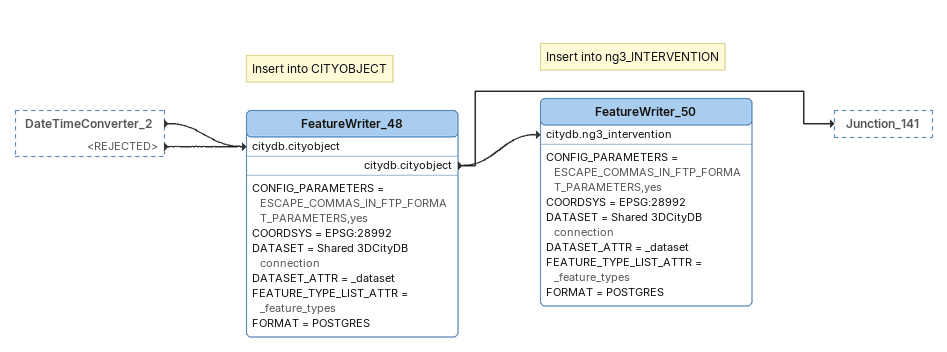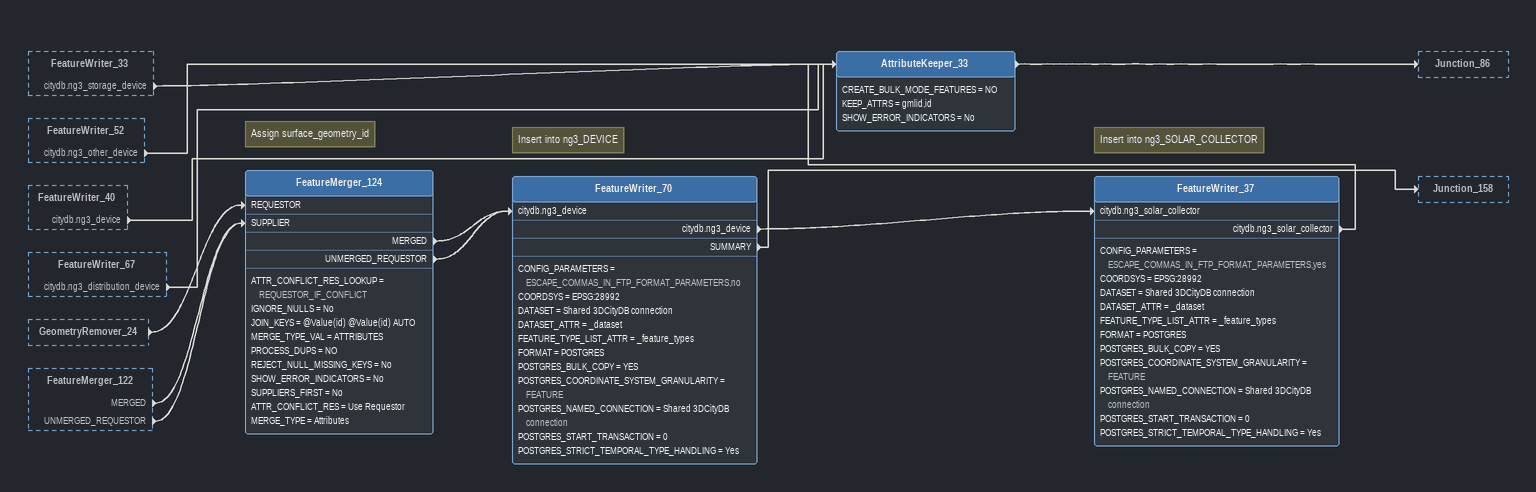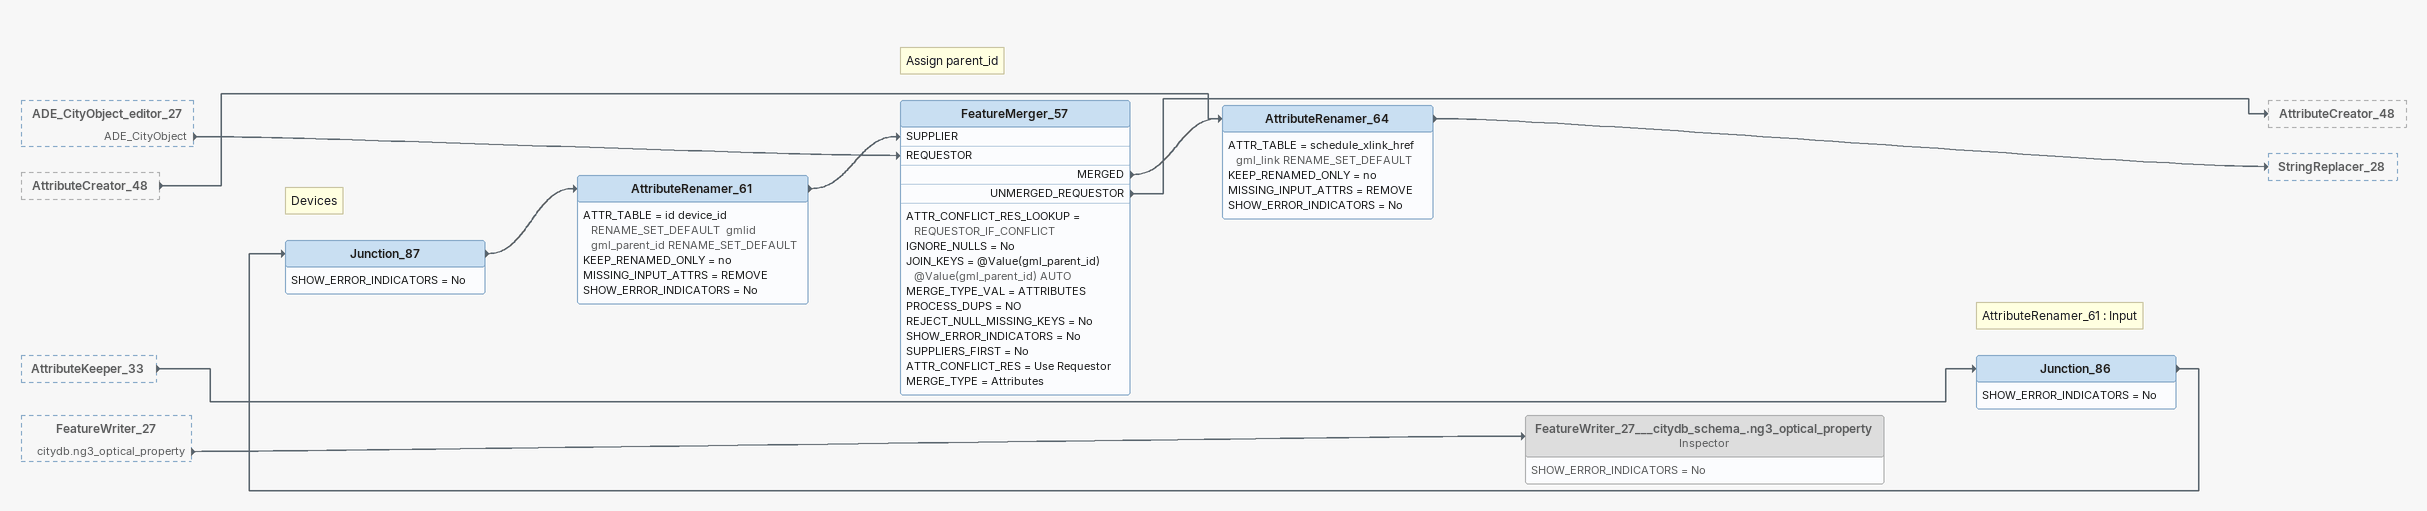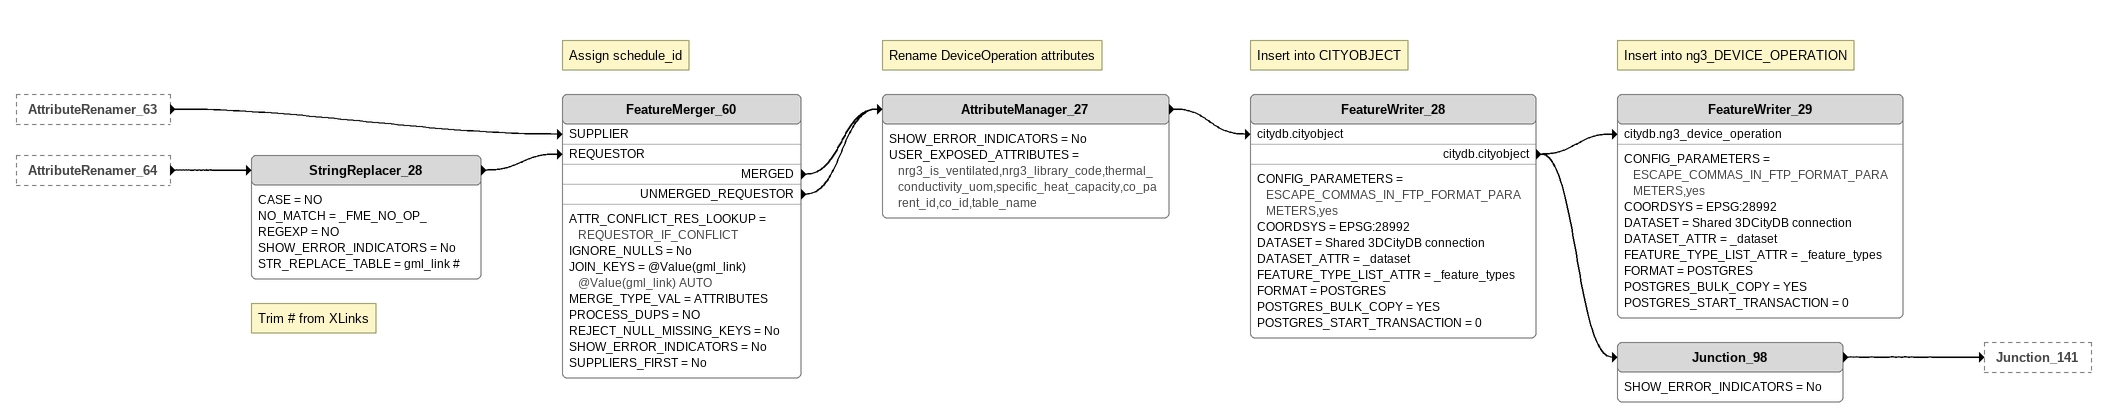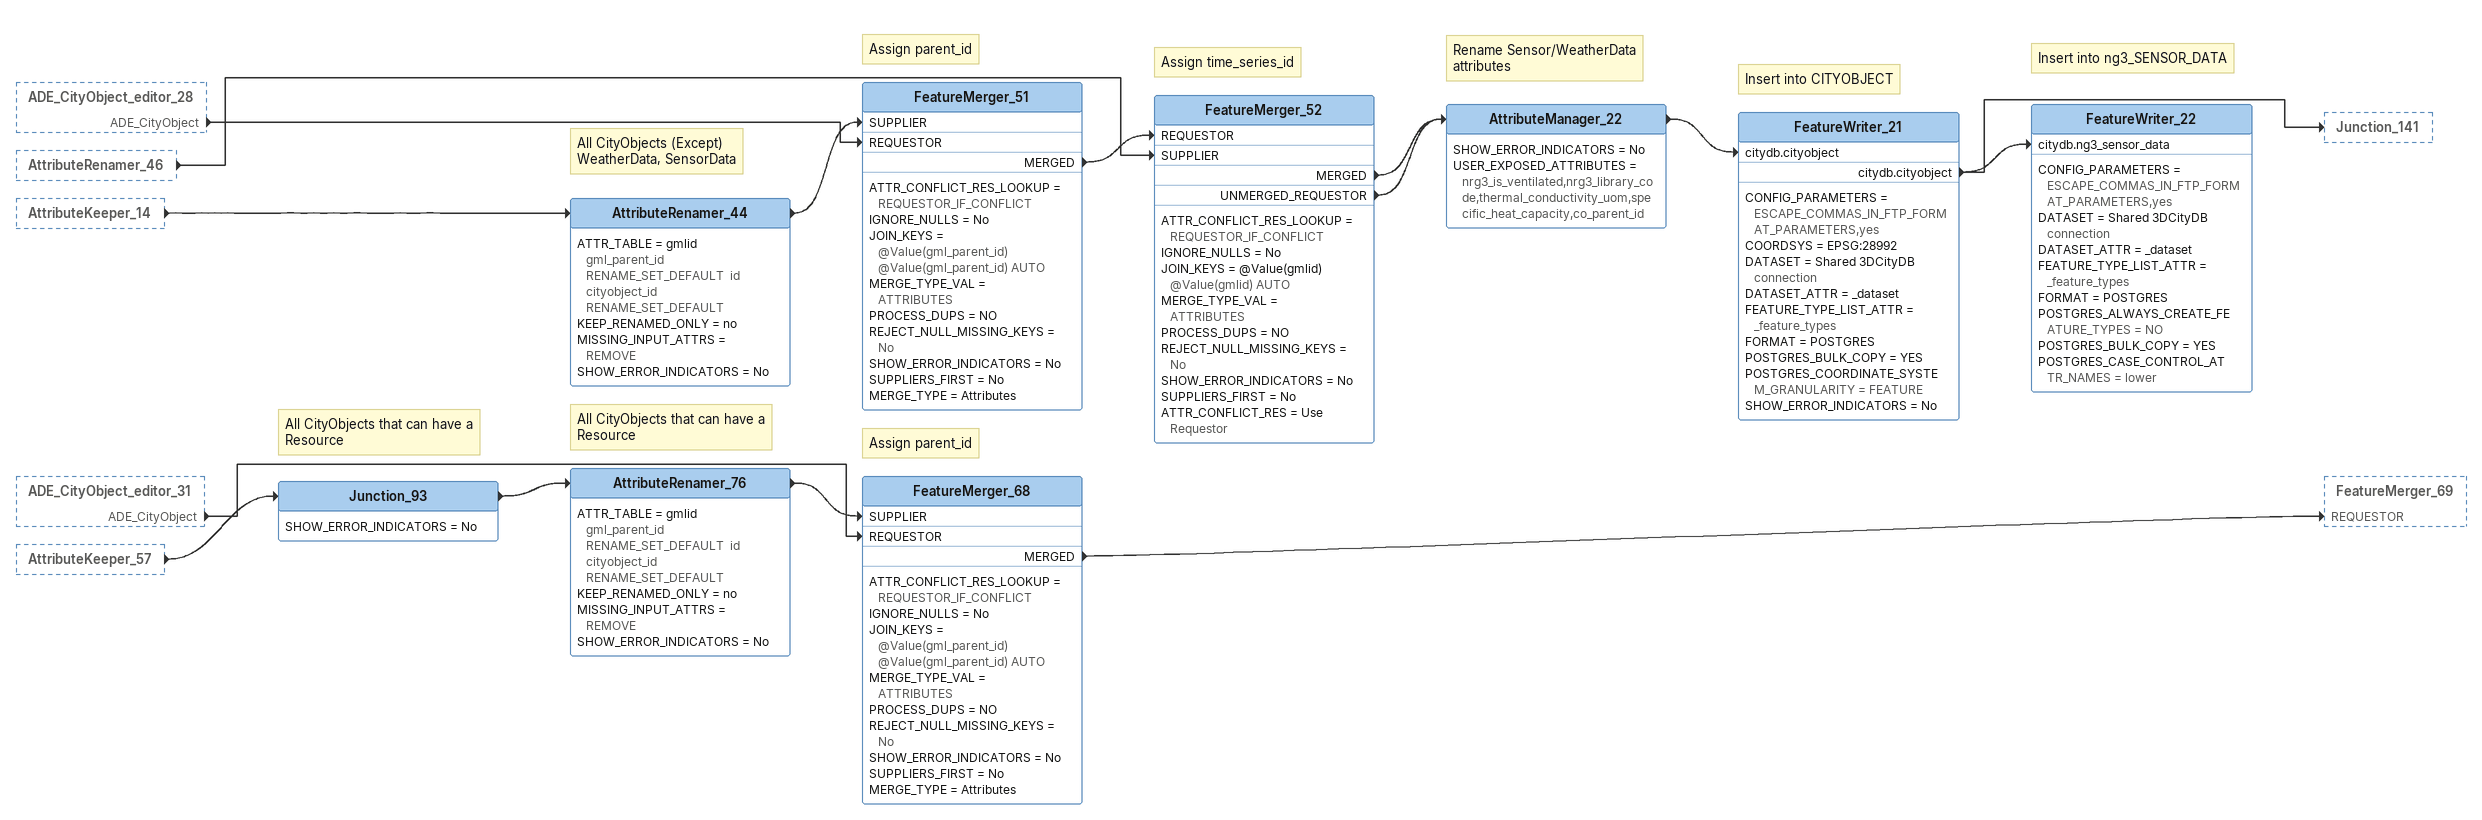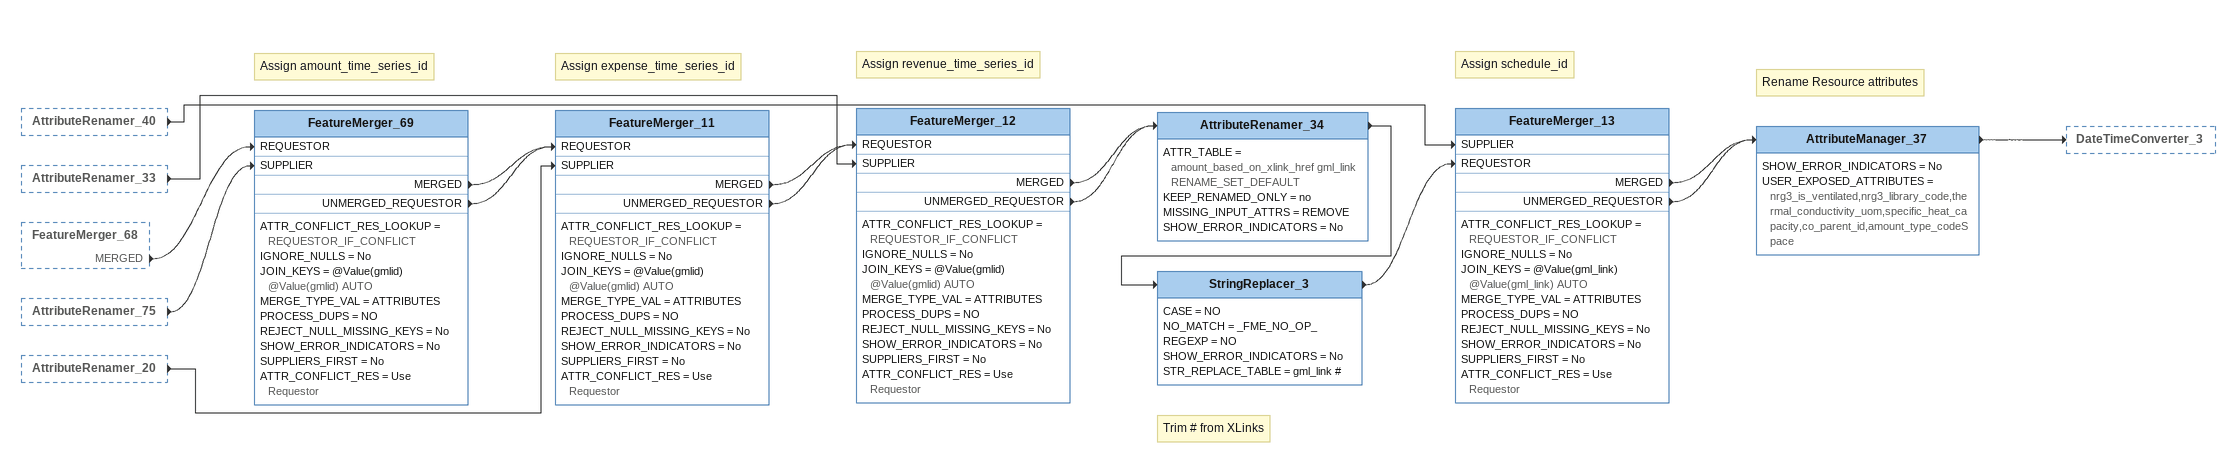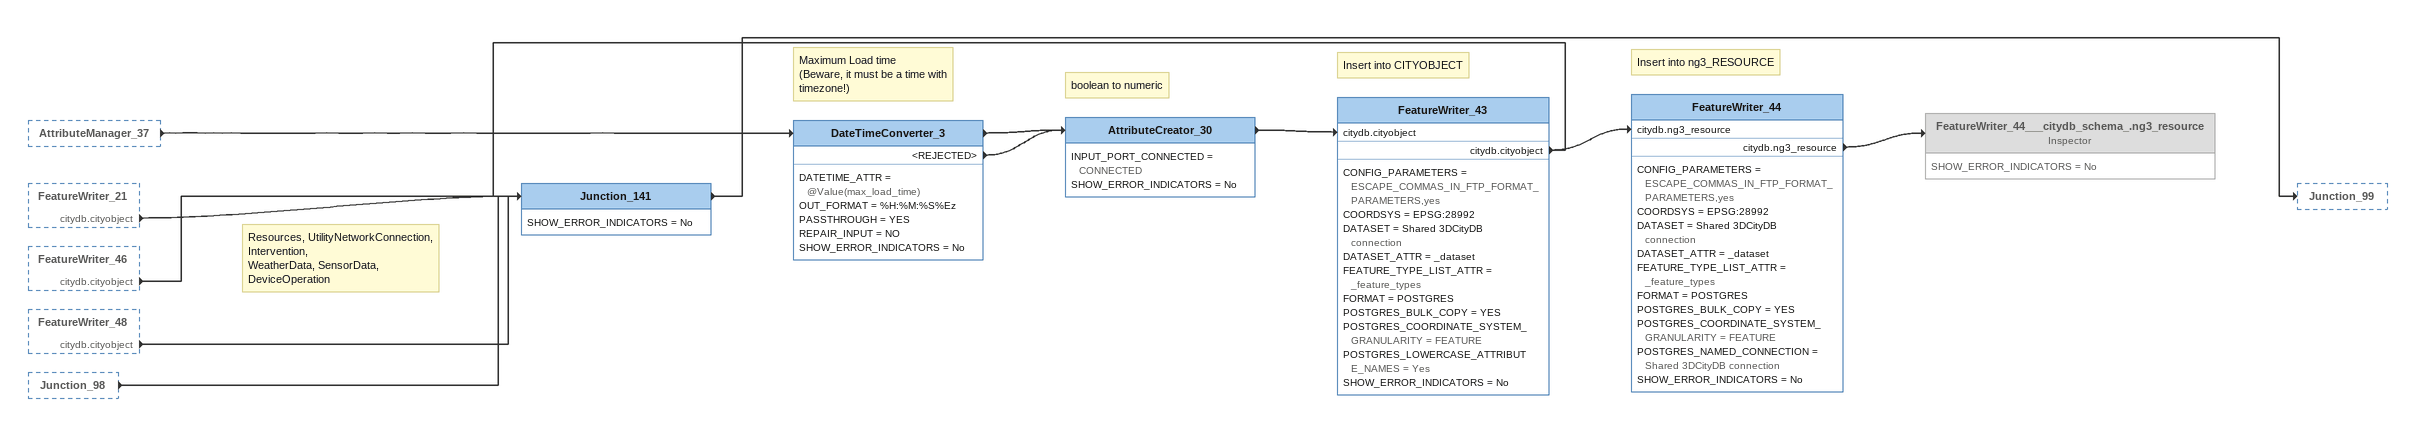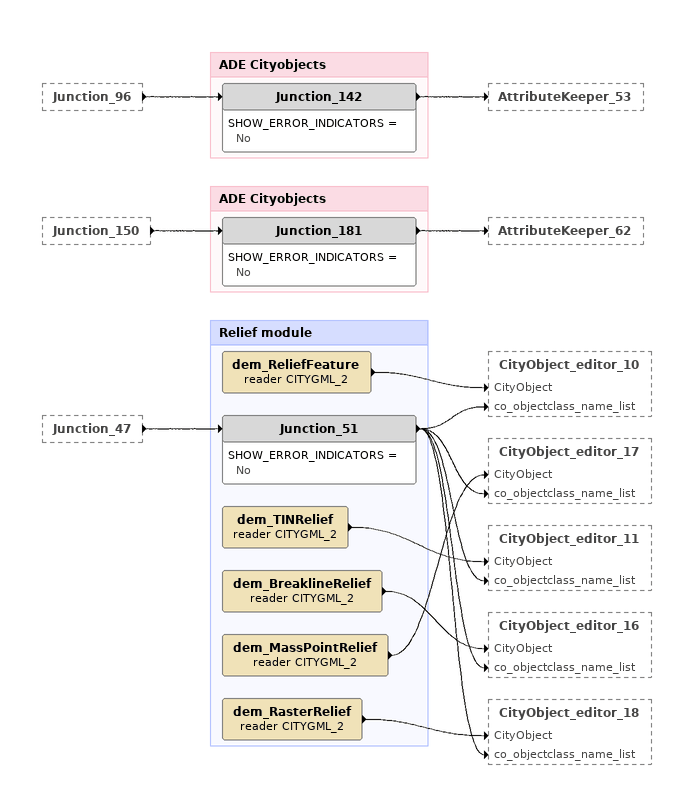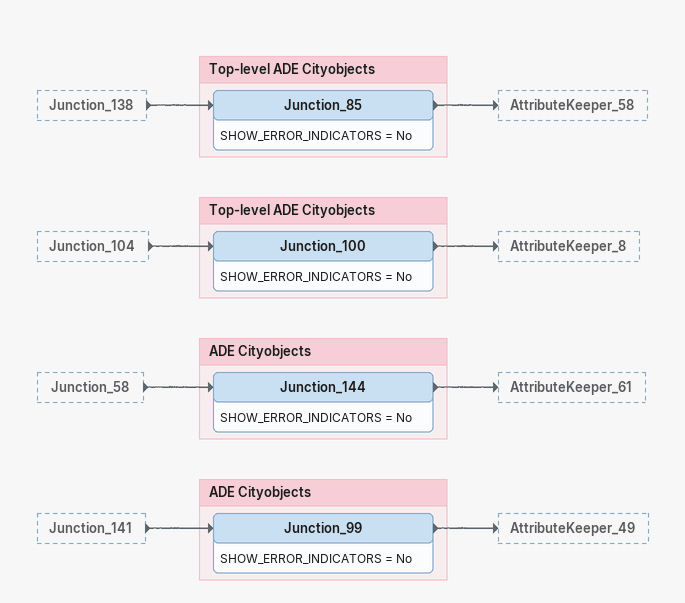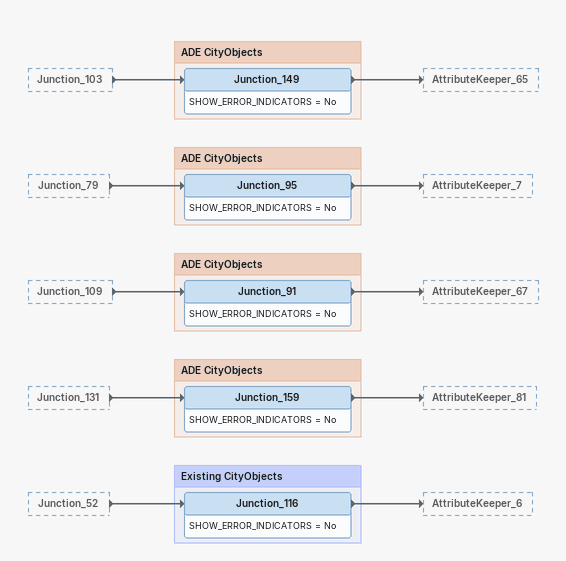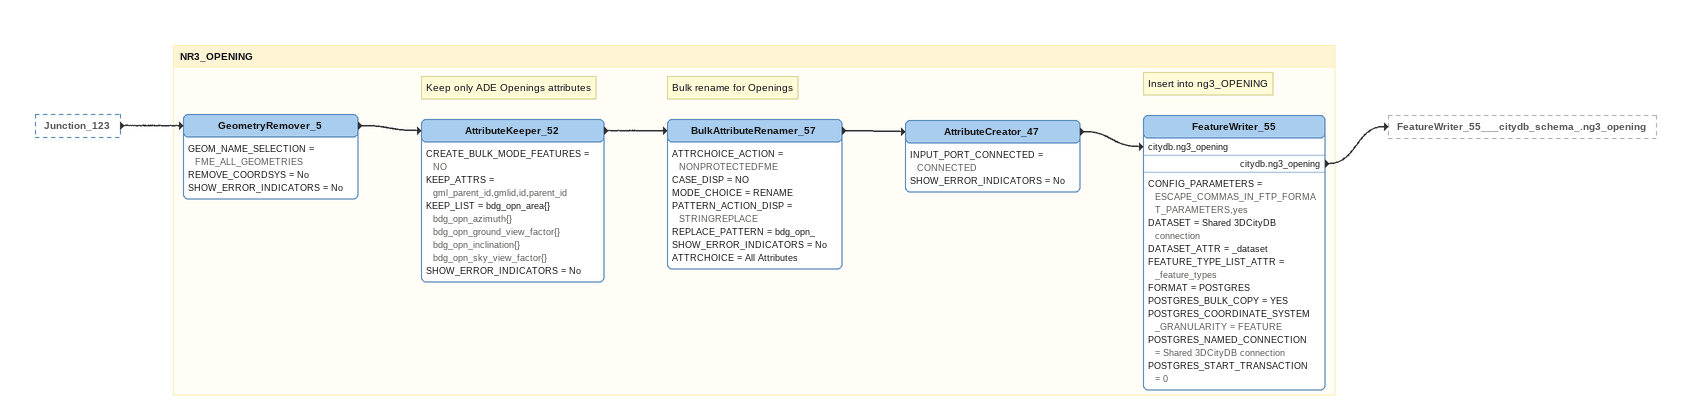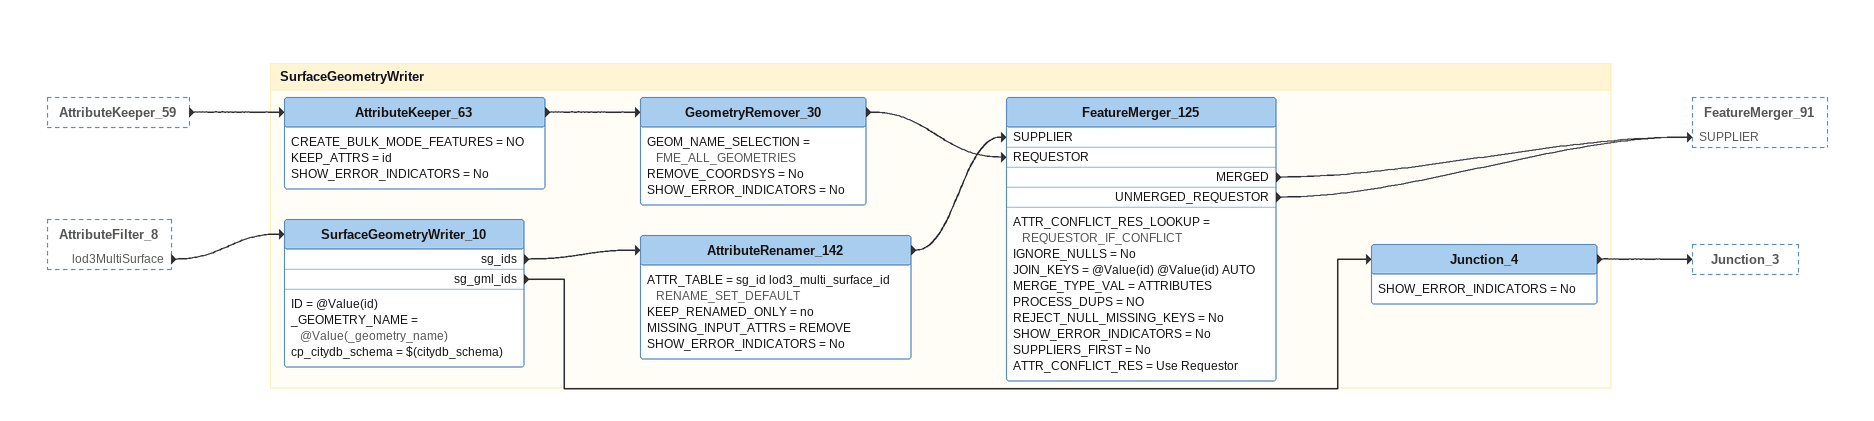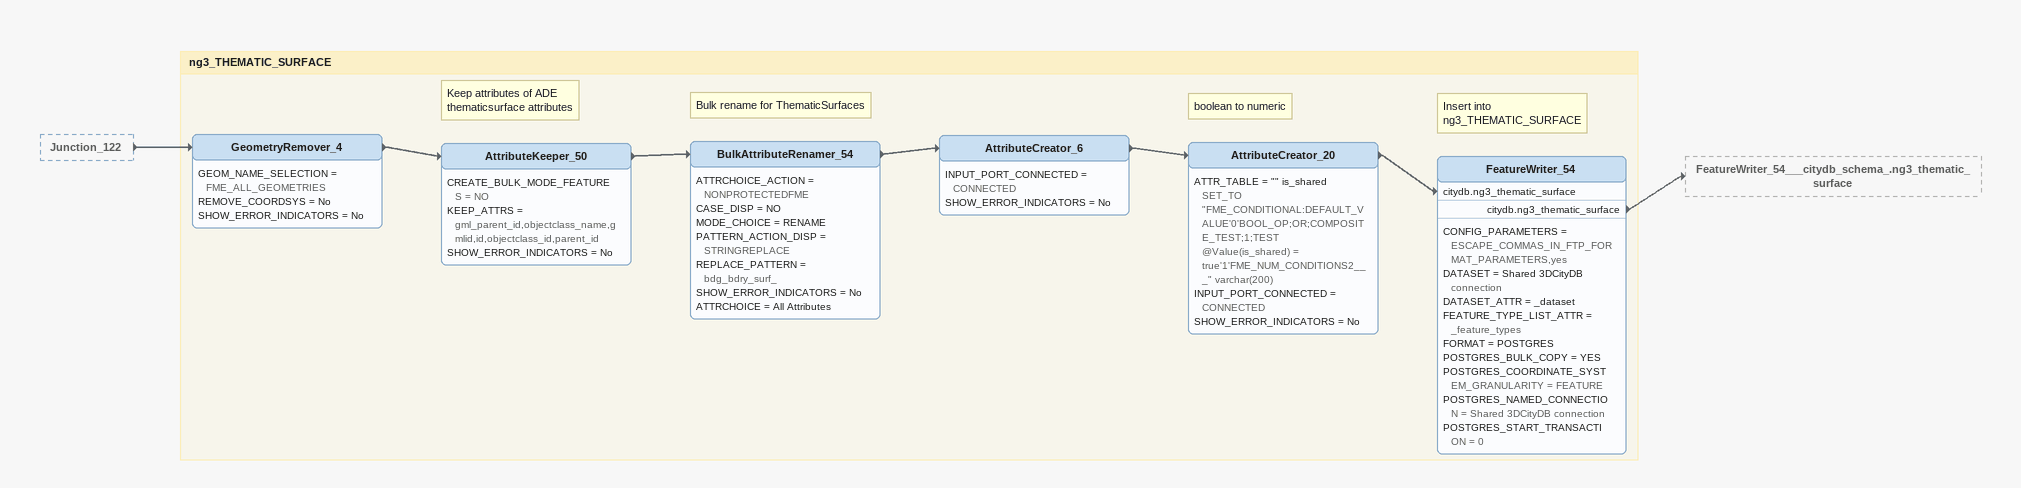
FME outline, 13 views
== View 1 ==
DateTimeConverter_2 [outside]
    -> FeatureWriter_48 [citydb.cityobject]
    <REJECTED> -> FeatureWriter_48 [citydb.cityobject]
Note: Insert into CITYOBJECT
FeatureWriter_48
    CONFIG_PARAMETERS = ESCAPE_COMMAS_IN_FTP_FORMAT_PARAMETERS,yes
    COORDSYS = EPSG:28992
    DATASET = Shared 3DCityDB connection
    DATASET_ATTR = _dataset
    FEATURE_TYPE_LIST_ATTR = _feature_types
    FORMAT = POSTGRES
    citydb.cityobject -> FeatureWriter_50 [citydb.ng3_intervention]
    citydb.cityobject -> Junction_141
Note: Insert into ng3_INTERVENTION
FeatureWriter_50
    CONFIG_PARAMETERS = ESCAPE_COMMAS_IN_FTP_FORMAT_PARAMETERS,yes
    COORDSYS = EPSG:28992
    DATASET = Shared 3DCityDB connection
    DATASET_ATTR = _dataset
    FEATURE_TYPE_LIST_ATTR = _feature_types
    FORMAT = POSTGRES

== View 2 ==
FeatureWriter_33 [outside]
    citydb.ng3_storage_device -> AttributeKeeper_33
FeatureWriter_52 [outside]
    citydb.ng3_other_device -> AttributeKeeper_33
FeatureWriter_40 [outside]
    citydb.ng3_device -> AttributeKeeper_33
FeatureWriter_67 [outside]
    citydb.ng3_distribution_device -> AttributeKeeper_33
GeometryRemover_24 [outside]
    -> FeatureMerger_124 [REQUESTOR]
FeatureMerger_122 [outside]
    MERGED -> FeatureMerger_124 [SUPPLIER]
    UNMERGED_REQUESTOR -> FeatureMerger_124 [SUPPLIER]
Note: Assign surface_geometry_id
FeatureMerger_124
    ATTR_CONFLICT_RES_LOOKUP = REQUESTOR_IF_CONFLICT
    IGNORE_NULLS = No
    JOIN_KEYS = @Value(id) @Value(id) AUTO
    MERGE_TYPE_VAL = ATTRIBUTES
    PROCESS_DUPS = NO
    REJECT_NULL_MISSING_KEYS = No
    SHOW_ERROR_INDICATORS = No
    SUPPLIERS_FIRST = No
    ATTR_CONFLICT_RES = Use Requestor
    MERGE_TYPE = Attributes
    MERGED -> FeatureWriter_70 [citydb.ng3_device]
    UNMERGED_REQUESTOR -> FeatureWriter_70 [citydb.ng3_device]
Note: Insert into ng3_DEVICE
FeatureWriter_70
    CONFIG_PARAMETERS = ESCAPE_COMMAS_IN_FTP_FORMAT_PARAMETERS,no
    COORDSYS = EPSG:28992
    DATASET = Shared 3DCityDB connection
    DATASET_ATTR = _dataset
    FEATURE_TYPE_LIST_ATTR = _feature_types
    FORMAT = POSTGRES
    POSTGRES_BULK_COPY = YES
    POSTGRES_COORDINATE_SYSTEM_GRANULARITY = FEATURE
    POSTGRES_NAMED_CONNECTION = Shared 3DCityDB connection
    POSTGRES_START_TRANSACTION = 0
    POSTGRES_STRICT_TEMPORAL_TYPE_HANDLING = Yes
    citydb.ng3_device -> FeatureWriter_37 [citydb.ng3_solar_collector]
    SUMMARY -> Junction_158
Note: Insert into ng3_SOLAR_COLLECTOR
FeatureWriter_37
    CONFIG_PARAMETERS = ESCAPE_COMMAS_IN_FTP_FORMAT_PARAMETERS,yes
    COORDSYS = EPSG:28992
    DATASET = Shared 3DCityDB connection
    DATASET_ATTR = _dataset
    FEATURE_TYPE_LIST_ATTR = _feature_types
    FORMAT = POSTGRES
    POSTGRES_BULK_COPY = YES
    POSTGRES_COORDINATE_SYSTEM_GRANULARITY = FEATURE
    POSTGRES_NAMED_CONNECTION = Shared 3DCityDB connection
    POSTGRES_START_TRANSACTION = 0
    POSTGRES_STRICT_TEMPORAL_TYPE_HANDLING = Yes
    citydb.ng3_solar_collector -> AttributeKeeper_33
AttributeKeeper_33
    CREATE_BULK_MODE_FEATURES = NO
    KEEP_ATTRS = gmlid,id
    SHOW_ERROR_INDICATORS = No
    -> Junction_86

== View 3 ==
ADE_CityObject_editor_27 [outside]
    ADE_CityObject -> FeatureMerger_57 [REQUESTOR]
AttributeCreator_48 [outside]
    -> AttributeRenamer_64
AttributeKeeper_33 [outside]
    -> Junction_86
FeatureWriter_27 [outside]
    citydb.ng3_optical_property -> FeatureWriter_27___citydb_schema_.ng3_optical_property
FeatureWriter_27___citydb_schema_.ng3_optical_property: Inspector [off]
    SHOW_ERROR_INDICATORS = No
Note: AttributeRenamer_61 : Input
Junction_86
    SHOW_ERROR_INDICATORS = No
    -> Junction_87
Note: Devices
Junction_87
    SHOW_ERROR_INDICATORS = No
    -> AttributeRenamer_61
AttributeRenamer_61
    ATTR_TABLE = id device_id RENAME_SET_DEFAULT  gmlid gml_parent_id RENAME_SET_DEFAULT
    KEEP_RENAMED_ONLY = no
    MISSING_INPUT_ATTRS = REMOVE
    SHOW_ERROR_INDICATORS = No
    -> FeatureMerger_57 [SUPPLIER]
Note: Assign parent_id
FeatureMerger_57
    ATTR_CONFLICT_RES_LOOKUP = REQUESTOR_IF_CONFLICT
    IGNORE_NULLS = No
    JOIN_KEYS = @Value(gml_parent_id) @Value(gml_parent_id) AUTO
    MERGE_TYPE_VAL = ATTRIBUTES
    PROCESS_DUPS = NO
    REJECT_NULL_MISSING_KEYS = No
    SHOW_ERROR_INDICATORS = No
    SUPPLIERS_FIRST = No
    ATTR_CONFLICT_RES = Use Requestor
    MERGE_TYPE = Attributes
    MERGED -> AttributeRenamer_64
    UNMERGED_REQUESTOR -> AttributeCreator_48
AttributeRenamer_64
    ATTR_TABLE = schedule_xlink_href gml_link RENAME_SET_DEFAULT
    KEEP_RENAMED_ONLY = no
    MISSING_INPUT_ATTRS = REMOVE
    SHOW_ERROR_INDICATORS = No
    -> StringReplacer_28

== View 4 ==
AttributeRenamer_63 [outside]
    -> FeatureMerger_60 [SUPPLIER]
AttributeRenamer_64 [outside]
    -> StringReplacer_28
Note: Trim # from XLinks
StringReplacer_28
    CASE = NO
    NO_MATCH = _FME_NO_OP_
    REGEXP = NO
    SHOW_ERROR_INDICATORS = No
    STR_REPLACE_TABLE = gml_link #
    -> FeatureMerger_60 [REQUESTOR]
Note: Assign schedule_id
FeatureMerger_60
    ATTR_CONFLICT_RES_LOOKUP = REQUESTOR_IF_CONFLICT
    IGNORE_NULLS = No
    JOIN_KEYS = @Value(gml_link) @Value(gml_link) AUTO
    MERGE_TYPE_VAL = ATTRIBUTES
    PROCESS_DUPS = NO
    REJECT_NULL_MISSING_KEYS = No
    SHOW_ERROR_INDICATORS = No
    SUPPLIERS_FIRST = No
    MERGED -> AttributeManager_27
    UNMERGED_REQUESTOR -> AttributeManager_27
Note: Rename DeviceOperation attributes
AttributeManager_27
    SHOW_ERROR_INDICATORS = No
    USER_EXPOSED_ATTRIBUTES = nrg3_is_ventilated,nrg3_library_code,thermal_conductivity_uom,specific_heat_capacity,co_parent_id,co_id,table_name
    -> FeatureWriter_28 [citydb.cityobject]
Note: Insert into CITYOBJECT
FeatureWriter_28
    CONFIG_PARAMETERS = ESCAPE_COMMAS_IN_FTP_FORMAT_PARAMETERS,yes
    COORDSYS = EPSG:28992
    DATASET = Shared 3DCityDB connection
    DATASET_ATTR = _dataset
    FEATURE_TYPE_LIST_ATTR = _feature_types
    FORMAT = POSTGRES
    POSTGRES_BULK_COPY = YES
    POSTGRES_START_TRANSACTION = 0
    citydb.cityobject -> FeatureWriter_29 [citydb.ng3_device_operation]
    citydb.cityobject -> Junction_98
Note: Insert into ng3_DEVICE_OPERATION
FeatureWriter_29
    CONFIG_PARAMETERS = ESCAPE_COMMAS_IN_FTP_FORMAT_PARAMETERS,yes
    COORDSYS = EPSG:28992
    DATASET = Shared 3DCityDB connection
    DATASET_ATTR = _dataset
    FEATURE_TYPE_LIST_ATTR = _feature_types
    FORMAT = POSTGRES
    POSTGRES_BULK_COPY = YES
    POSTGRES_START_TRANSACTION = 0
Junction_98
    SHOW_ERROR_INDICATORS = No
    -> Junction_141

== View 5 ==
ADE_CityObject_editor_28 [outside]
    ADE_CityObject -> FeatureMerger_51 [REQUESTOR]
AttributeRenamer_46 [outside]
    -> FeatureMerger_52 [SUPPLIER]
AttributeKeeper_14 [outside]
    -> AttributeRenamer_44
ADE_CityObject_editor_31 [outside]
    ADE_CityObject -> FeatureMerger_68 [REQUESTOR]
AttributeKeeper_57 [outside]
    -> Junction_93
Note: All CityObjects (Except) WeatherData, SensorData
AttributeRenamer_44
    ATTR_TABLE = gmlid gml_parent_id RENAME_SET_DEFAULT  id cityobject_id RENAME_SET_DEFAULT
    KEEP_RENAMED_ONLY = no
    MISSING_INPUT_ATTRS = REMOVE
    SHOW_ERROR_INDICATORS = No
    -> FeatureMerger_51 [SUPPLIER]
Note: Assign parent_id
FeatureMerger_51
    ATTR_CONFLICT_RES_LOOKUP = REQUESTOR_IF_CONFLICT
    IGNORE_NULLS = No
    JOIN_KEYS = @Value(gml_parent_id) @Value(gml_parent_id) AUTO
    MERGE_TYPE_VAL = ATTRIBUTES
    PROCESS_DUPS = NO
    REJECT_NULL_MISSING_KEYS = No
    SHOW_ERROR_INDICATORS = No
    SUPPLIERS_FIRST = No
    MERGE_TYPE = Attributes
    MERGED -> FeatureMerger_52 [REQUESTOR]
Note: Assign time_series_id
FeatureMerger_52
    ATTR_CONFLICT_RES_LOOKUP = REQUESTOR_IF_CONFLICT
    IGNORE_NULLS = No
    JOIN_KEYS = @Value(gmlid) @Value(gmlid) AUTO
    MERGE_TYPE_VAL = ATTRIBUTES
    PROCESS_DUPS = NO
    REJECT_NULL_MISSING_KEYS = No
    SHOW_ERROR_INDICATORS = No
    SUPPLIERS_FIRST = No
    ATTR_CONFLICT_RES = Use Requestor
    MERGED -> AttributeManager_22
    UNMERGED_REQUESTOR -> AttributeManager_22
Note: Rename Sensor/WeatherData attributes
AttributeManager_22
    SHOW_ERROR_INDICATORS = No
    USER_EXPOSED_ATTRIBUTES = nrg3_is_ventilated,nrg3_library_code,thermal_conductivity_uom,specific_heat_capacity,co_parent_id
    -> FeatureWriter_21 [citydb.cityobject]
Note: Insert into CITYOBJECT
FeatureWriter_21
    CONFIG_PARAMETERS = ESCAPE_COMMAS_IN_FTP_FORMAT_PARAMETERS,yes
    COORDSYS = EPSG:28992
    DATASET = Shared 3DCityDB connection
    DATASET_ATTR = _dataset
    FEATURE_TYPE_LIST_ATTR = _feature_types
    FORMAT = POSTGRES
    POSTGRES_BULK_COPY = YES
    POSTGRES_COORDINATE_SYSTEM_GRANULARITY = FEATURE
    SHOW_ERROR_INDICATORS = No
    citydb.cityobject -> Junction_141
    citydb.cityobject -> FeatureWriter_22 [citydb.ng3_sensor_data]
Note: Insert into ng3_SENSOR_DATA
FeatureWriter_22
    CONFIG_PARAMETERS = ESCAPE_COMMAS_IN_FTP_FORMAT_PARAMETERS,yes
    DATASET = Shared 3DCityDB connection
    DATASET_ATTR = _dataset
    FEATURE_TYPE_LIST_ATTR = _feature_types
    FORMAT = POSTGRES
    POSTGRES_ALWAYS_CREATE_FEATURE_TYPES = NO
    POSTGRES_BULK_COPY = YES
    POSTGRES_CASE_CONTROL_ATTR_NAMES = lower
Note: All CityObjects that can have a Resource
Junction_93
    SHOW_ERROR_INDICATORS = No
    -> AttributeRenamer_76
Note: All CityObjects that can have a Resource
AttributeRenamer_76
    ATTR_TABLE = gmlid gml_parent_id RENAME_SET_DEFAULT  id cityobject_id RENAME_SET_DEFAULT
    KEEP_RENAMED_ONLY = no
    MISSING_INPUT_ATTRS = REMOVE
    SHOW_ERROR_INDICATORS = No
    -> FeatureMerger_68 [SUPPLIER]
Note: Assign parent_id
FeatureMerger_68
    ATTR_CONFLICT_RES_LOOKUP = REQUESTOR_IF_CONFLICT
    IGNORE_NULLS = No
    JOIN_KEYS = @Value(gml_parent_id) @Value(gml_parent_id) AUTO
    MERGE_TYPE_VAL = ATTRIBUTES
    PROCESS_DUPS = NO
    REJECT_NULL_MISSING_KEYS = No
    SHOW_ERROR_INDICATORS = No
    SUPPLIERS_FIRST = No
    MERGE_TYPE = Attributes
    MERGED -> FeatureMerger_69 [REQUESTOR]

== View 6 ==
AttributeRenamer_40 [outside]
    -> FeatureMerger_13 [SUPPLIER]
AttributeRenamer_33 [outside]
    -> FeatureMerger_12 [SUPPLIER]
FeatureMerger_68 [outside]
    MERGED -> FeatureMerger_69 [REQUESTOR]
AttributeRenamer_75 [outside]
    -> FeatureMerger_69 [SUPPLIER]
AttributeRenamer_20 [outside]
    -> FeatureMerger_11 [SUPPLIER]
Note: Assign amount_time_series_id
FeatureMerger_69
    ATTR_CONFLICT_RES_LOOKUP = REQUESTOR_IF_CONFLICT
    IGNORE_NULLS = No
    JOIN_KEYS = @Value(gmlid) @Value(gmlid) AUTO
    MERGE_TYPE_VAL = ATTRIBUTES
    PROCESS_DUPS = NO
    REJECT_NULL_MISSING_KEYS = No
    SHOW_ERROR_INDICATORS = No
    SUPPLIERS_FIRST = No
    ATTR_CONFLICT_RES = Use Requestor
    MERGED -> FeatureMerger_11 [REQUESTOR]
    UNMERGED_REQUESTOR -> FeatureMerger_11 [REQUESTOR]
Note: Assign expense_time_series_id
FeatureMerger_11
    ATTR_CONFLICT_RES_LOOKUP = REQUESTOR_IF_CONFLICT
    IGNORE_NULLS = No
    JOIN_KEYS = @Value(gmlid) @Value(gmlid) AUTO
    MERGE_TYPE_VAL = ATTRIBUTES
    PROCESS_DUPS = NO
    REJECT_NULL_MISSING_KEYS = No
    SHOW_ERROR_INDICATORS = No
    SUPPLIERS_FIRST = No
    ATTR_CONFLICT_RES = Use Requestor
    MERGED -> FeatureMerger_12 [REQUESTOR]
    UNMERGED_REQUESTOR -> FeatureMerger_12 [REQUESTOR]
Note: Assign revenue_time_series_id
FeatureMerger_12
    ATTR_CONFLICT_RES_LOOKUP = REQUESTOR_IF_CONFLICT
    IGNORE_NULLS = No
    JOIN_KEYS = @Value(gmlid) @Value(gmlid) AUTO
    MERGE_TYPE_VAL = ATTRIBUTES
    PROCESS_DUPS = NO
    REJECT_NULL_MISSING_KEYS = No
    SHOW_ERROR_INDICATORS = No
    SUPPLIERS_FIRST = No
    ATTR_CONFLICT_RES = Use Requestor
    MERGED -> AttributeRenamer_34
    UNMERGED_REQUESTOR -> AttributeRenamer_34
AttributeRenamer_34
    ATTR_TABLE = amount_based_on_xlink_href gml_link RENAME_SET_DEFAULT
    KEEP_RENAMED_ONLY = no
    MISSING_INPUT_ATTRS = REMOVE
    SHOW_ERROR_INDICATORS = No
    -> StringReplacer_3
Note: Trim # from XLinks
StringReplacer_3
    CASE = NO
    NO_MATCH = _FME_NO_OP_
    REGEXP = NO
    SHOW_ERROR_INDICATORS = No
    STR_REPLACE_TABLE = gml_link #
    -> FeatureMerger_13 [REQUESTOR]
Note: Assign schedule_id
FeatureMerger_13
    ATTR_CONFLICT_RES_LOOKUP = REQUESTOR_IF_CONFLICT
    IGNORE_NULLS = No
    JOIN_KEYS = @Value(gml_link) @Value(gml_link) AUTO
    MERGE_TYPE_VAL = ATTRIBUTES
    PROCESS_DUPS = NO
    REJECT_NULL_MISSING_KEYS = No
    SHOW_ERROR_INDICATORS = No
    SUPPLIERS_FIRST = No
    ATTR_CONFLICT_RES = Use Requestor
    MERGED -> AttributeManager_37
    UNMERGED_REQUESTOR -> AttributeManager_37
Note: Rename Resource attributes
AttributeManager_37
    SHOW_ERROR_INDICATORS = No
    USER_EXPOSED_ATTRIBUTES = nrg3_is_ventilated,nrg3_library_code,thermal_conductivity_uom,specific_heat_capacity,co_parent_id,amount_type_codeSpace
    -> DateTimeConverter_3

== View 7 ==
AttributeManager_37 [outside]
    -> DateTimeConverter_3
FeatureWriter_21 [outside]
    citydb.cityobject -> Junction_141
FeatureWriter_46 [outside]
    citydb.cityobject -> Junction_141
FeatureWriter_48 [outside]
    citydb.cityobject -> Junction_141
Junction_98 [outside]
    -> Junction_141
Note: Maximum Load time / (Beware, it must be a time with timezone!)
DateTimeConverter_3
    DATETIME_ATTR = @Value(max_load_time)
    OUT_FORMAT = %H:%M:%S%Ez
    PASSTHROUGH = YES
    REPAIR_INPUT = NO
    SHOW_ERROR_INDICATORS = No
    -> AttributeCreator_30
    <REJECTED> -> AttributeCreator_30
Note: boolean to numeric
AttributeCreator_30
    INPUT_PORT_CONNECTED = CONNECTED
    SHOW_ERROR_INDICATORS = No
    -> FeatureWriter_43 [citydb.cityobject]
Note: Insert into CITYOBJECT
FeatureWriter_43
    CONFIG_PARAMETERS = ESCAPE_COMMAS_IN_FTP_FORMAT_PARAMETERS,yes
    COORDSYS = EPSG:28992
    DATASET = Shared 3DCityDB connection
    DATASET_ATTR = _dataset
    FEATURE_TYPE_LIST_ATTR = _feature_types
    FORMAT = POSTGRES
    POSTGRES_BULK_COPY = YES
    POSTGRES_COORDINATE_SYSTEM_GRANULARITY = FEATURE
    POSTGRES_LOWERCASE_ATTRIBUTE_NAMES = Yes
    SHOW_ERROR_INDICATORS = No
    citydb.cityobject -> FeatureWriter_44 [citydb.ng3_resource]
    citydb.cityobject -> Junction_141
Note: Insert into ng3_RESOURCE
FeatureWriter_44
    CONFIG_PARAMETERS = ESCAPE_COMMAS_IN_FTP_FORMAT_PARAMETERS,yes
    COORDSYS = EPSG:28992
    DATASET = Shared 3DCityDB connection
    DATASET_ATTR = _dataset
    FEATURE_TYPE_LIST_ATTR = _feature_types
    FORMAT = POSTGRES
    POSTGRES_BULK_COPY = YES
    POSTGRES_COORDINATE_SYSTEM_GRANULARITY = FEATURE
    POSTGRES_NAMED_CONNECTION = Shared 3DCityDB connection
    SHOW_ERROR_INDICATORS = No
    citydb.ng3_resource -> FeatureWriter_44___citydb_schema_.ng3_resource
FeatureWriter_44___citydb_schema_.ng3_resource: Inspector [off]
    SHOW_ERROR_INDICATORS = No
Note: Resources, UtilityNetworkConnection, Intervention, / WeatherData, SensorData, DeviceOperation
Junction_141
    SHOW_ERROR_INDICATORS = No
    -> Junction_99

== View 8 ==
Junction_96 [outside]
    -> Junction_142
Junction_150 [outside]
    -> Junction_181
Junction_47 [outside]
    -> Junction_51

Bookmark: Relief module
Junction_51
    SHOW_ERROR_INDICATORS = No
    -> CityObject_editor_10 [co_objectclass_name_list]
    -> CityObject_editor_11 [co_objectclass_name_list]
    -> CityObject_editor_16 [co_objectclass_name_list]
    -> CityObject_editor_17 [co_objectclass_name_list]
    -> CityObject_editor_18 [co_objectclass_name_list]
dem_ReliefFeature (reader CITYGML_2)
    -> CityObject_editor_10 [CityObject]
dem_TINRelief (reader CITYGML_2)
    -> CityObject_editor_11 [CityObject]
dem_BreaklineRelief (reader CITYGML_2)
    -> CityObject_editor_16 [CityObject]
dem_MassPointRelief (reader CITYGML_2)
    -> CityObject_editor_17 [CityObject]
dem_RasterRelief (reader CITYGML_2)
    -> CityObject_editor_18 [CityObject]

Bookmark: ADE Cityobjects
Junction_142
    SHOW_ERROR_INDICATORS = No
    -> AttributeKeeper_53

Bookmark: ADE Cityobjects
Junction_181
    SHOW_ERROR_INDICATORS = No
    -> AttributeKeeper_62

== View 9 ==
Junction_138 [outside]
    -> Junction_85
Junction_104 [outside]
    -> Junction_100
Junction_58 [outside]
    -> Junction_144
Junction_141 [outside]
    -> Junction_99

Bookmark: Top-level ADE Cityobjects
Junction_85
    SHOW_ERROR_INDICATORS = No
    -> AttributeKeeper_58

Bookmark: ADE Cityobjects
Junction_144
    SHOW_ERROR_INDICATORS = No
    -> AttributeKeeper_61

Bookmark: Top-level ADE Cityobjects
Junction_100
    SHOW_ERROR_INDICATORS = No
    -> AttributeKeeper_8

Bookmark: ADE Cityobjects
Junction_99
    SHOW_ERROR_INDICATORS = No
    -> AttributeKeeper_49

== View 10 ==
Junction_103 [outside]
    -> Junction_149
Junction_79 [outside]
    -> Junction_95
Junction_109 [outside]
    -> Junction_91
Junction_131 [outside]
    -> Junction_159
Junction_52 [outside]
    -> Junction_116

Bookmark: ADE CityObjects
Junction_95
    SHOW_ERROR_INDICATORS = No
    -> AttributeKeeper_7

Bookmark: ADE CityObjects
Junction_91
    SHOW_ERROR_INDICATORS = No
    -> AttributeKeeper_67

Bookmark: ADE CityObjects
Junction_159
    SHOW_ERROR_INDICATORS = No
    -> AttributeKeeper_81

Bookmark: Existing CityObjects
Junction_116
    SHOW_ERROR_INDICATORS = No
    -> AttributeKeeper_6

Bookmark: ADE CityObjects
Junction_149
    SHOW_ERROR_INDICATORS = No
    -> AttributeKeeper_65

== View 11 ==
Junction_123 [outside]
    -> GeometryRemover_5

Bookmark: NR3_OPENING
GeometryRemover_5
    GEOM_NAME_SELECTION = FME_ALL_GEOMETRIES
    REMOVE_COORDSYS = No
    SHOW_ERROR_INDICATORS = No
    -> AttributeKeeper_52
Note: Keep only ADE Openings attributes
AttributeKeeper_52
    CREATE_BULK_MODE_FEATURES = NO
    KEEP_ATTRS = gml_parent_id,gmlid,id,parent_id
    KEEP_LIST = bdg_opn_area{} bdg_opn_azimuth{} bdg_opn_ground_view_factor{} bdg_opn_inclination{} bdg_opn_sky_view_factor{}
    SHOW_ERROR_INDICATORS = No
    -> BulkAttributeRenamer_57
Note: Bulk rename for Openings
BulkAttributeRenamer_57
    ATTRCHOICE_ACTION = NONPROTECTEDFME
    CASE_DISP = NO
    MODE_CHOICE = RENAME
    PATTERN_ACTION_DISP = STRINGREPLACE
    REPLACE_PATTERN = bdg_opn_
    SHOW_ERROR_INDICATORS = No
    ATTRCHOICE = All Attributes
    -> AttributeCreator_47
AttributeCreator_47
    INPUT_PORT_CONNECTED = CONNECTED
    SHOW_ERROR_INDICATORS = No
    -> FeatureWriter_55 [citydb.ng3_opening]
Note: Insert into ng3_OPENING
FeatureWriter_55
    CONFIG_PARAMETERS = ESCAPE_COMMAS_IN_FTP_FORMAT_PARAMETERS,yes
    DATASET = Shared 3DCityDB connection
    DATASET_ATTR = _dataset
    FEATURE_TYPE_LIST_ATTR = _feature_types
    FORMAT = POSTGRES
    POSTGRES_BULK_COPY = YES
    POSTGRES_COORDINATE_SYSTEM_GRANULARITY = FEATURE
    POSTGRES_NAMED_CONNECTION = Shared 3DCityDB connection
    POSTGRES_START_TRANSACTION = 0
    citydb.ng3_opening -> FeatureWriter_55___citydb_schema_.ng3_opening

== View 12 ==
AttributeKeeper_59 [outside]
    -> AttributeKeeper_63
AttributeFilter_8 [outside]
    lod3MultiSurface -> SurfaceGeometryWriter_10

Bookmark: SurfaceGeometryWriter
SurfaceGeometryWriter_10
    ID = @Value(id)
    _GEOMETRY_NAME = @Value(_geometry_name)
    cp_citydb_schema = $(citydb_schema)
    sg_ids -> AttributeRenamer_142
    sg_gml_ids -> Junction_4
AttributeRenamer_142
    ATTR_TABLE = sg_id lod3_multi_surface_id RENAME_SET_DEFAULT
    KEEP_RENAMED_ONLY = no
    MISSING_INPUT_ATTRS = REMOVE
    SHOW_ERROR_INDICATORS = No
    -> FeatureMerger_125 [SUPPLIER]
Junction_4
    SHOW_ERROR_INDICATORS = No
    -> Junction_3
AttributeKeeper_63
    CREATE_BULK_MODE_FEATURES = NO
    KEEP_ATTRS = id
    SHOW_ERROR_INDICATORS = No
    -> GeometryRemover_30
GeometryRemover_30
    GEOM_NAME_SELECTION = FME_ALL_GEOMETRIES
    REMOVE_COORDSYS = No
    SHOW_ERROR_INDICATORS = No
    -> FeatureMerger_125 [REQUESTOR]
FeatureMerger_125
    ATTR_CONFLICT_RES_LOOKUP = REQUESTOR_IF_CONFLICT
    IGNORE_NULLS = No
    JOIN_KEYS = @Value(id) @Value(id) AUTO
    MERGE_TYPE_VAL = ATTRIBUTES
    PROCESS_DUPS = NO
    REJECT_NULL_MISSING_KEYS = No
    SHOW_ERROR_INDICATORS = No
    SUPPLIERS_FIRST = No
    ATTR_CONFLICT_RES = Use Requestor
    MERGED -> FeatureMerger_91 [SUPPLIER]
    UNMERGED_REQUESTOR -> FeatureMerger_91 [SUPPLIER]

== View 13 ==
Junction_122 [outside]
    -> GeometryRemover_4

Bookmark: ng3_THEMATIC_SURFACE
GeometryRemover_4
    GEOM_NAME_SELECTION = FME_ALL_GEOMETRIES
    REMOVE_COORDSYS = No
    SHOW_ERROR_INDICATORS = No
    -> AttributeKeeper_50
Note: Keep attributes of ADE thematicsurface attributes
AttributeKeeper_50
    CREATE_BULK_MODE_FEATURES = NO
    KEEP_ATTRS = gml_parent_id,objectclass_name,gmlid,id,objectclass_id,parent_id
    SHOW_ERROR_INDICATORS = No
    -> BulkAttributeRenamer_54
Note: Bulk rename for ThematicSurfaces
BulkAttributeRenamer_54
    ATTRCHOICE_ACTION = NONPROTECTEDFME
    CASE_DISP = NO
    MODE_CHOICE = RENAME
    PATTERN_ACTION_DISP = STRINGREPLACE
    REPLACE_PATTERN = bdg_bdry_surf_
    SHOW_ERROR_INDICATORS = No
    ATTRCHOICE = All Attributes
    -> AttributeCreator_6
AttributeCreator_6
    INPUT_PORT_CONNECTED = CONNECTED
    SHOW_ERROR_INDICATORS = No
    -> AttributeCreator_20
Note: boolean to numeric
AttributeCreator_20
    ATTR_TABLE = "" is_shared SET_TO "FME_CONDITIONAL:DEFAULT_VALUE'0'BOOL_OP;OR;COMPOSITE_TEST;1;TEST @Value(is_shared) = true'1'FME_NUM_CONDITIONS2___" varchar(200)
    INPUT_PORT_CONNECTED = CONNECTED
    SHOW_ERROR_INDICATORS = No
    -> FeatureWriter_54 [citydb.ng3_thematic_surface]
Note: Insert into ng3_THEMATIC_SURFACE
FeatureWriter_54
    CONFIG_PARAMETERS = ESCAPE_COMMAS_IN_FTP_FORMAT_PARAMETERS,yes
    DATASET = Shared 3DCityDB connection
    DATASET_ATTR = _dataset
    FEATURE_TYPE_LIST_ATTR = _feature_types
    FORMAT = POSTGRES
    POSTGRES_BULK_COPY = YES
    POSTGRES_COORDINATE_SYSTEM_GRANULARITY = FEATURE
    POSTGRES_NAMED_CONNECTION = Shared 3DCityDB connection
    POSTGRES_START_TRANSACTION = 0
    citydb.ng3_thematic_surface -> FeatureWriter_54___citydb_schema_.ng3_thematic_surface
